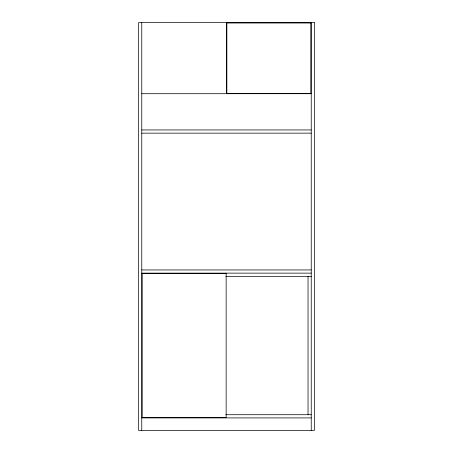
<?xml version="1.0" encoding="UTF-8"?>
<svg xmlns="http://www.w3.org/2000/svg" width="453" height="453" viewBox="0 0 453 453"><rect width="100%" height="100%" fill="white"/><g stroke="black" fill="none" stroke-linecap="round" stroke-linejoin="round"><path stroke-width="0.68" d="M141.761 93.709L311.239 93.709M141.761 129.949L311.239 129.949M141.761 133.148L311.239 133.148M141.761 269.937L311.239 269.937M141.761 273.131L311.239 273.131M225.792 276.33L311.239 276.33M225.792 414.716L311.239 414.716M141.761 417.915L311.239 417.915M311.239 22.65L311.239 430.35M308.04 276.33L308.04 414.716M226.5 22.65L226.5 93.709M141.761 22.65L141.761 430.35M314.433 22.65L138.567 22.65L138.567 430.35L314.433 430.35L314.433 22.65M310.883 23.007L226.857 23.007L226.857 93.352L310.883 93.352L310.883 23.007M226.143 273.487L142.117 273.487L142.117 417.558L226.143 417.558L226.143 273.487"/></g></svg>
